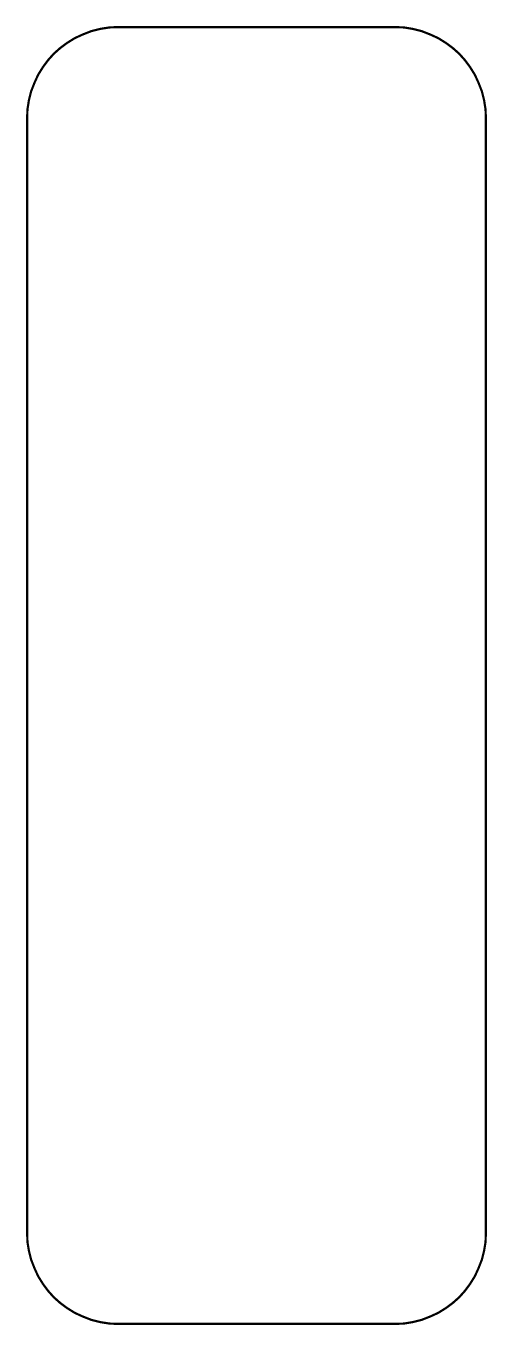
# Model space of a CAD drawing. Extents: x 0.05 to 2.15, y 0.05 to 5.98.
import ezdxf

# ---------------------------------------------------------------- set-up
doc = ezdxf.new("R2010")
doc.units = 0
doc.header["$LTSCALE"] = 0.166667
doc.layers.add('FOREGROUND', color=7, linetype='CONTINUOUS')

msp = doc.modelspace()

# ---------------------------------------------------------------- linework, layer by layer
at = {"layer": 'FOREGROUND', "linetype": 'CONTINUOUS', "const_width": 0.01}
msp.add_lwpolyline([(0.466667, 5.976667), (1.725, 5.976667), (1.768333, 5.975), (1.808333, 5.968333), (1.848333, 5.958333), (1.886667, 5.943333), (1.923333, 5.926667), (1.958333, 5.905), (1.99, 5.881667), (2.02, 5.855), (2.046667, 5.825), (2.07, 5.793333), (2.091667, 5.758333), (2.108333, 5.721667), (2.123333, 5.683333), (2.133333, 5.643333), (2.14, 5.601667), (2.141667, 5.56), (2.141667, 0.475), (2.14, 0.431667), (2.133333, 0.391667), (2.123333, 0.351667), (2.108333, 0.313333), (2.091667, 0.276667), (2.07, 0.241667), (2.046667, 0.21), (2.02, 0.18), (1.99, 0.153333), (1.958333, 0.13), (1.923333, 0.108333), (1.886667, 0.091667), (1.848333, 0.076667), (1.808333, 0.066667), (1.768333, 0.06), (1.725, 0.058333), (0.466667, 0.058333), (0.425, 0.06), (0.383333, 0.066667), (0.343333, 0.076667), (0.305, 0.091667), (0.268333, 0.108333), (0.233333, 0.13), (0.201667, 0.153333), (0.171667, 0.18), (0.145, 0.21), (0.121667, 0.241667), (0.1, 0.276667), (0.083333, 0.313333), (0.068333, 0.351667), (0.058333, 0.391667), (0.051667, 0.431667), (0.05, 0.475), (0.05, 5.56), (0.051667, 5.601667), (0.058333, 5.643333), (0.068333, 5.683333), (0.083333, 5.721667), (0.1, 5.758333), (0.121667, 5.793333), (0.145, 5.825), (0.171667, 5.855), (0.201667, 5.881667), (0.233333, 5.905), (0.268333, 5.926667), (0.305, 5.943333), (0.343333, 5.958333), (0.383333, 5.968333), (0.425, 5.975)], close=True, dxfattribs=at)

doc.saveas('drawing.dxf')
